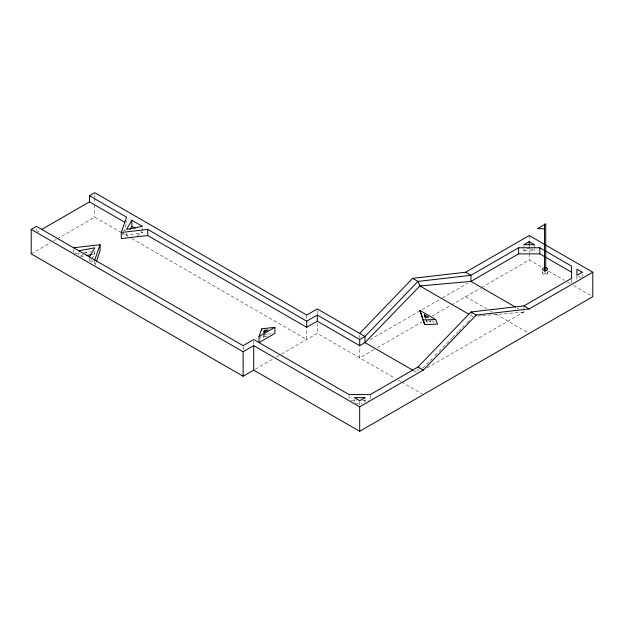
<?xml version="1.0" encoding="UTF-8"?>
<svg xmlns="http://www.w3.org/2000/svg" width="624" height="624" viewBox="0 0 624 624"><rect width="100%" height="100%" fill="white"/><g stroke="black" fill="none" stroke-linecap="round" stroke-linejoin="round"><path stroke-width="0.47" stroke-dasharray="3.12 2.34" d="M521.96 312.702L522.109 312.164M264.319 334.721L263.64 338.598L263.64 334.23M95.074 265.27L96.252 261.869M122.444 235.186L123.037 233.493M260.489 338.341L261.082 336.64M90.441 261.394L91.408 259.724M91.884 258.89L94.778 253.882L94.778 248.641M140.829 231.527L142.459 232.471L126.563 235.529L128.014 233.025M422.713 368.285L432.206 358.496M434.92 355.696L438.313 352.201M438.992 351.499L451.877 338.216M452.556 337.522L457.985 331.929M458.663 331.227L464.092 325.634M466.807 322.834L470.2 319.34M36.496 232.471L40.7 230.045M31.2 253.882L50.443 242.775M53.789 240.841L56.293 239.39M57.135 238.906L94.778 217.175L121.797 232.775M80.473 256.019L84.443 253.726M85.238 253.274L86.83 252.353M125.51 230.022L123.919 230.942L126.563 223.291L126.563 220.67M91.065 262.142L93.452 260.762M136.898 235.685L142.459 232.471M255.403 369.151L273.062 358.948M276.424 357.006L280.628 354.58M281.471 354.097L317.296 333.411L394.82 378.167M370.024 339.674L418.805 311.516M422.167 309.574L441.511 298.405M442.354 297.921L467.579 283.351M523.926 249.077L523.926 250.825L529.222 247.767M373.979 349.627L359.681 357.88L359.681 346.585M377.341 347.685L421.918 321.953M432.003 316.126L450.505 305.448M451.347 304.957L480.706 288.015M481.541 287.531L529.222 259.997L541.772 267.244M427.214 367.832L526.438 310.549M80.753 256.581L84.49 255.863M91.97 254.42L94.778 253.882L91.954 252.252M74.529 253.773L79.264 253.227M83.99 252.681L91.244 251.846M263.562 334.721L271.128 333.848M264.319 336.469L267.992 336.047L267.992 333.427M477.734 316.111L481.595 315.767M482.555 315.682L523.926 312L522.241 311.025M426.169 319.738L427.136 322.023L430.716 321.836L430.069 320.315M523.926 250.825L534.518 250.825L534.518 249.077M351.016 400.709L356.795 400.709M362.575 400.709L368.355 400.709M355.345 403.767L362.092 403.767M428.509 320.588L430.716 321.836M530.735 248.641L534.518 250.825M578.417 276.167L582.208 278.351M548.465 271.105L564.361 280.285M567.707 282.22L570.211 283.663M573.557 285.597L592.8 296.704M517.195 308.116L518.879 309.091M465.644 296.704L486.556 308.779M490.745 311.197L492.414 312.164M495.76 314.09L529.222 333.411M470.387 315.089L472.914 316.547L471.596 313.513M431.691 320.689L435.037 322.624M413.759 370.75L416.278 372.208M398.167 380.102L400.67 381.545M401.513 382.028L422.425 394.103M122.639 233.259L127.982 236.348M131.929 238.625L306.704 339.526L306.704 328.232M425.201 317.444L425.841 318.973M426.301 319.34L427.136 322.023M582.208 273.983L582.208 276.604M576.904 276.167L576.904 281.408M571.607 279.763L571.607 283.53M547.615 271.619L547.615 273.257M542.623 271.619L542.623 273.257M534.518 245.583L534.518 248.204M529.222 235.529L529.222 241.176M529.222 245.879L529.222 252.47M529.222 253.414L529.222 259.997M523.926 245.583L523.926 248.204M523.926 307.632L523.926 310.253M417.963 368.807L417.963 371.428M370.282 395.46L370.282 398.954M364.978 399.399L364.978 402.893M359.681 335.291L359.681 338.114M359.681 401.583L359.681 405.077M354.385 399.399L354.385 402.02M349.089 395.46L349.089 398.954M317.296 310.822L317.296 314.59M317.296 323.06L317.296 333.411M306.704 315.058L306.704 318.825M253.718 341.273L253.718 344.776M243.126 346.523L243.126 350.017M142.459 228.103L142.459 230.724M126.563 232.908L126.563 235.529M94.778 194.587L94.778 197.41M94.778 198.354L94.778 204.001M94.778 204.937L94.778 217.175M94.778 260.871L94.778 264.373M89.482 257.813L89.482 263.055M78.881 252.572L78.881 255.193M73.585 249.514L73.585 253.009M36.496 228.977L36.496 230.724M546.881 272.236A2.496 1.443 0 0 1 546.725 274.357A2.496 1.443 0 0 1 543.075 274.084A2.496 1.443 0 0 1 543.871 272.009M544.502 273.187C545.555 274.607 546.148 272.048 544.502 273.187"/><path stroke-width="0.94" d="M544.495 271.362L544.495 224.344L545.072 223.954L545.743 224.289L545.743 271.307M545.743 224.289L544.495 224.344M264.319 330.353L263.64 332.483L267.992 329.932L264.319 330.353L264.319 332.101M94.778 259.997L100.074 244.702L73.585 247.767M96.541 261.019L100.074 250.825L100.074 244.702M571.607 272.236L539.822 253.882L518.63 253.882L470.941 281.408L419.929 285.956L364.978 342.592L359.681 345.649L317.296 321.173L306.704 327.296L147.755 235.529L121.267 238.586L121.267 232.471L126.563 217.175L89.482 195.764L89.482 201.88L41.543 229.554M259.022 336.469L261.667 328.825L274.911 327.296L274.911 333.411L259.022 342.592L259.022 336.469L274.911 327.296M89.482 256.94L94.778 247.767L78.881 250.825M131.867 220.233L126.563 229.414L142.459 226.356L131.867 220.233L131.867 226.356L129.94 229.687M359.681 333.411L412.667 278.351L465.644 272.236L529.222 235.529L592.8 272.236L592.8 296.704L359.681 431.293L253.718 370.118L243.126 376.233L31.2 253.882L31.2 229.414L36.496 226.356L243.126 345.649L253.718 339.526L349.089 394.586L370.282 394.586L417.963 367.06L470.941 312L523.926 305.885L571.607 278.351M31.2 229.414L243.126 351.764L253.718 345.649L359.681 406.825L423.259 370.118L476.245 315.058L529.222 308.942L592.8 272.236M89.482 195.764L94.778 192.707L306.704 315.058L317.296 308.942L364.978 336.469L364.978 342.592L412.916 370.266M121.267 232.471L147.755 229.414L306.704 321.173L317.296 315.058L359.681 339.526L364.978 336.469L417.963 281.408L470.941 275.293L518.63 247.767L539.822 247.767L571.607 266.12L571.607 278.827M529.222 241.644L523.926 244.702L534.518 244.702L529.222 241.644L529.222 245.146M86.362 255.505L91.034 254.6M422.737 319.987L435.614 319.496L437.549 324.074L424.671 324.566L419.718 310.315L435.614 319.496M424.359 314.769L428.782 317.265L425.201 317.444L424.359 314.769L425.654 317.819M465.644 272.236L470.941 275.293L470.941 281.408L515.518 307.148M523.926 305.885L529.222 308.942M412.667 278.351L417.963 281.408L419.929 285.956L468.71 314.114M470.941 312L476.245 315.058M417.963 367.06L423.259 370.118M89.482 201.88L124.878 222.323M131.867 226.356L135.127 228.236M419.718 310.315L421.652 314.894M421.925 315.775L422.752 318.412M423.571 321.048L424.671 324.566M539.822 247.767L539.822 253.882M518.63 247.767L518.63 253.882M359.681 339.526L359.681 345.649M359.681 406.825L359.681 431.293M317.296 315.058L317.296 321.173M306.704 321.173L306.704 327.296M261.667 328.825L261.667 330.572M253.718 345.649L253.718 370.118M243.126 351.764L243.126 376.233M147.755 229.414L147.755 235.529M545.766 267.782A2.496 1.443 0 0 1 547.03 270.106A2.496 1.443 0 0 1 542.857 269.786A2.496 1.443 0 0 1 545.119 267.735M544.604 224.515L544.526 228.782L537.537 228.595L544.604 224.515M364.978 397.644L359.681 400.709L354.385 397.644L364.978 397.644M582.208 272.236L576.904 275.293L576.904 269.178L582.208 272.236"/></g></svg>
